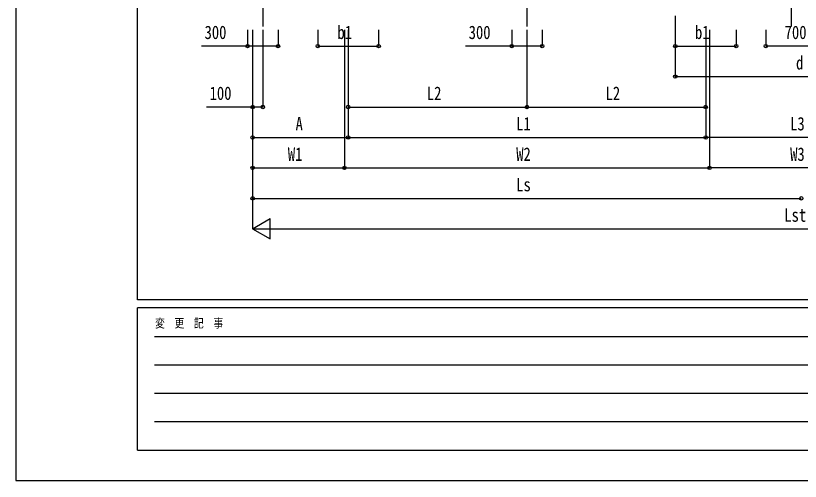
# Model space of a CAD drawing. Units: millimetres, scale not verified. Extents: x -16820 to 16820, y -11881 to 11886.
# Drawn here: x -16820 to -9082, y -11881 to -7294 of the extents above; entities that cross this region are included whole.
import ezdxf
from ezdxf.enums import TextEntityAlignment as Align

# ---------------------------------------------------------------- set-up
doc = ezdxf.new("R2010")
doc.units = ezdxf.units.MM
doc.header["$LTSCALE"] = 60
for name, color, linetype in [('0-3_YKK_11', 7, 'Continuous'), ('0-4_YKK_12', 2, 'Continuous'), ('0-7_YKK_D', 6, 'Continuous'), ('0-8_YKK_ZWAK', 7, 'Continuous')]:
    doc.layers.add(name, color=color, linetype=linetype)
doc.styles.add('ＭＳ ゴシック', font='')
doc.styles.get('ＭＳ ゴシック').set_extended_font_data('MS Gothic')

msp = doc.modelspace()

# ---------------------------------------------------------------- linework, layer by layer
at = {"layer": '0-4_YKK_12'}
for p, q in [((-14382.92, -3853.71), (-14382.92, -7400.08)), ((-11777.92, -3853.71), (-11777.92, -7400.08)), ((-9172.92, -3853.71), (-9172.92, -7400.08))]:
    msp.add_line(p, q, dxfattribs=at)
at = {"layer": '0-7_YKK_D'}
for p, q in [((-10314.67, -7294.8), (-10314.67, -7894.8)), ((-14532.92, -7432.24), (-14532.92, -7594.8)), ((-14482.92, -7432.24), (-14482.92, -8494.8)), ((-14482.92, -7432.24), (-14482.92, -9394.8)), ((-14482.92, -7432.24), (-14482.92, -8194.8)), ((-14482.92, -7432.24), (-14482.92, -8794.8)), ((-14382.92, -7432.24), (-14382.92, -8194.8)), ((-14232.92, -7432.24), (-14232.92, -7594.8)), ((-13840.78, -7432.24), (-13840.78, -7594.8)), ((-13577.92, -7432.24), (-13577.92, -8794.8)), ((-13577.92, -7432.24), (-13577.92, -8794.8)), ((-13540.92, -7432.24), (-13540.92, -8494.8)), ((-13540.92, -7432.24), (-13540.92, -8494.8)), ((-13540.92, -7432.24), (-13540.92, -8194.8)), ((-13240.78, -7432.24), (-13240.78, -7594.8)), ((-11927.92, -7432.24), (-11927.92, -7594.8)), ((-11777.92, -7432.24), (-11777.92, -8194.8)), ((-11777.92, -7432.24), (-11777.92, -8194.8)), ((-11627.92, -7432.24), (-11627.92, -7594.8)), ((-10314.78, -7432.24), (-10314.78, -7594.8)), ((-10014.92, -7432.24), (-10014.92, -8494.8)), ((-10014.92, -7432.24), (-10014.92, -8494.8)), ((-10014.92, -7432.24), (-10014.92, -8194.8)), ((-9977.92, -7432.24), (-9977.92, -8794.8)), ((-9977.92, -7432.24), (-9977.92, -8794.8)), ((-9714.78, -7432.24), (-9714.78, -7594.8)), ((-9422.92, -7432.24), (-9422.92, -7594.8)), ((-13840.78, -7593.8), (-13240.78, -7593.8)), ((-10314.78, -7593.8), (-9714.78, -7593.8)), ((-8722.92, -7593.8), (-9422.92, -7593.8)), ((-14482.92, -7895.28), (-14482.92, -9094.8)), ((-10314.67, -7893.8), (-7837.78, -7893.8)), ((-13540.92, -8193.8), (-11777.92, -8193.8)), ((-11777.92, -8193.8), (-10014.92, -8193.8)), ((-14482.92, -8493.8), (-13540.92, -8493.8)), ((-13540.92, -8493.8), (-10014.92, -8493.8)), ((-8137.92, -8493.8), (-10014.92, -8493.8)), ((-14482.92, -8793.8), (-13577.92, -8793.8)), ((-13577.92, -8793.8), (-9977.92, -8793.8)), ((-8174.92, -8793.8), (-9977.92, -8793.8)), ((-14482.92, -9093.8), (-9072.83, -9093.8)), ((-14482.92, -9393.8), (-14309.72, -9293.8)), ((-14309.72, -9493.8), (-14309.72, -9293.8)), ((-14482.92, -9393.8), (-14309.72, -9493.8)), ((-14482.92, -9393.8), (-14136.51, -9393.8)), ((-14282.92, -9393.8), (-3869.92, -9393.8))]:
    msp.add_line(p, q, dxfattribs=at)
for points in [[(-14232.92, -7593.8), (-14532.92, -7593.8), (-14987.32, -7593.8)], [(-11627.92, -7593.8), (-11927.92, -7593.8), (-12382.32, -7593.8)], [(-14382.92, -8193.8), (-14482.92, -8193.8), (-14937.32, -8193.8)]]:
    msp.add_lwpolyline(points, dxfattribs=at)
for centre in [(-14532.92, -7593.8), (-14232.92, -7593.8), (-13840.78, -7593.8), (-13240.78, -7593.8), (-11927.92, -7593.8), (-11627.92, -7593.8), (-10314.78, -7593.8), (-9714.78, -7593.8), (-9422.92, -7593.8), (-10314.67, -7893.8), (-14482.92, -8193.8), (-14382.92, -8193.8), (-13540.92, -8193.8), (-11777.92, -8193.8), (-11777.92, -8193.8), (-10014.92, -8193.8), (-14482.92, -8493.8), (-13540.92, -8493.8), (-13540.92, -8493.8), (-10014.92, -8493.8), (-10014.92, -8493.8), (-14482.92, -8793.8), (-13577.92, -8793.8), (-13577.92, -8793.8), (-9977.92, -8793.8), (-9977.92, -8793.8), (-14482.92, -9093.8), (-9072.83, -9093.8), (-9072.83, -9093.8)]:
    msp.add_circle(centre, 17, dxfattribs=at)
at = {"layer": '0-8_YKK_ZWAK'}
for p, q in [((-15619.92, -10093.8), (-15619.92, 11106.2)), ((15580.08, -10093.8), (-15619.92, -10093.8)), ((-5219.92, -10173.8), (-15619.92, -10173.8)), ((-15619.92, -11573.8), (-15619.92, -10173.8)), ((-15449.92, -10453.8), (-5419.92, -10453.8)), ((-15449.92, -10733.8), (-5419.92, -10733.8)), ((-15449.92, -11013.8), (-5419.92, -11013.8)), ((-15449.92, -11293.8), (-5419.92, -11293.8)), ((-15619.92, -11573.8), (-5219.92, -11573.8))]:
    msp.add_line(p, q, dxfattribs=at)
msp.add_lwpolyline([(-16820, -11873.8), (16820, -11873.8), (16820, 11886.2), (-16820, 11886.2)], close=True, dxfattribs=at)

# ---------------------------------------------------------------- texts
at = {"layer": '0-3_YKK_11', "style": 'ＭＳ ゴシック', "width": 0.8}
for s, p in [('"間口', (-16819.6, -11882.05)), ('"高さ', (-16819.6, -11882.52)), ('"奥行', (-16819.6, -11882.54))]:
    msp.add_text(s, height=6.598, dxfattribs=at).set_placement(p, align=Align.BOTTOM_LEFT)
at = {"layer": '0-7_YKK_D', "style": 'ＭＳ ゴシック', "width": 0.8}
for s, p in [('300', (-14957.32, -7563.8)), ('b1', (-13646.38, -7563.8)), ('300', (-12352.32, -7563.8)), ('b1', (-10120.38, -7563.8)), ('700', (-9236.12, -7563.8)), ('d', (-9124.22, -7863.8)), ('100', (-14907.32, -8163.8)), ('L2', (-12765.02, -8163.8)), ('L2', (-11002.02, -8163.8)), ('A', (-14059.92, -8463.8)), ('L1', (-11883.52, -8463.8)), ('L3', (-9182.02, -8463.8)), ('W1', (-14136.02, -8763.8)), ('W2', (-11883.52, -8763.8)), ('W3', (-9182.02, -8763.8)), ('Ls', (-11883.48, -9063.8)), ('Lst', (-9239.62, -9363.8))]:
    msp.add_text(s, height=132, dxfattribs=at).set_placement(p, align=Align.BOTTOM_LEFT)
at = {"layer": '0-8_YKK_ZWAK', "style": 'ＭＳ ゴシック', "width": 0.8}
msp.add_text('変  更  記  事', height=87.98, dxfattribs=at).set_placement((-15445.24, -10393.8), align=Align.BOTTOM_LEFT)

doc.saveas('drawing.dxf')
